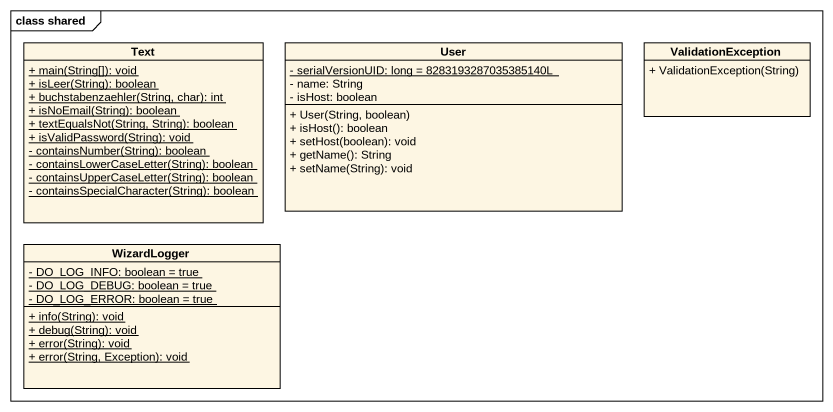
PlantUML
@startuml
mainframe class shared
hide circle
hide empty members
skinparam classAttributeIconSize 0
class Text {
  {static} + main(String[]): void
  {static} + isLeer(String): boolean
  {static} + buchstabenzaehler(String, char): int
  {static} + isNoEmail(String): boolean
  {static} + textEqualsNot(String, String): boolean
  {static} + isValidPassword(String): void
  {static} - containsNumber(String): boolean
  {static} - containsLowerCaseLetter(String): boolean
  {static} - containsUpperCaseLetter(String): boolean
  {static} - containsSpecialCharacter(String): boolean
}
class User {
  {static} - serialVersionUID: long = 8283193287035385140L
  - name: String
  - isHost: boolean
  + User(String, boolean)
  + isHost(): boolean
  + setHost(boolean): void
  + getName(): String
  + setName(String): void
}
class ValidationException {
  + ValidationException(String)
}
class WizardLogger {
  {static} - DO_LOG_INFO: boolean = true
  {static} - DO_LOG_DEBUG: boolean = true
  {static} - DO_LOG_ERROR: boolean = true
  {static} + info(String): void
  {static} + debug(String): void
  {static} + error(String): void
  {static} + error(String, Exception): void
}
@enduml
